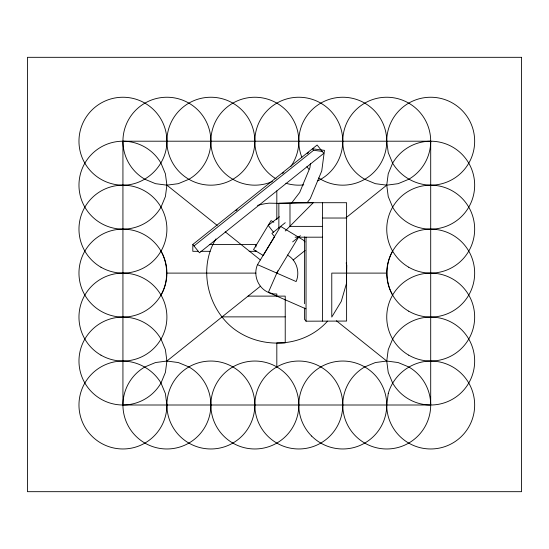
<?xml version="1.0" encoding="UTF-8"?>
<svg xmlns="http://www.w3.org/2000/svg" width="549" height="549" viewBox="0 0 549 549"><rect width="100%" height="100%" fill="white"/><g stroke="black" fill="none" stroke-linecap="round" stroke-linejoin="round"><path stroke-width="0.82" d="M166.903 185.171L155.518 183.675L144.915 179.283A43.968 43.968 0 0 1 133.222 112.943A43.968 43.968 0 0 1 200.584 112.943A43.968 43.968 0 0 1 188.883 179.283A43.968 43.968 0 0 1 188.883 103.13A43.968 43.968 0 0 1 254.832 141.203A43.968 43.968 0 0 1 188.883 179.283L178.281 183.675L166.903 185.171L165.4 196.549L161.008 207.158A43.968 43.968 0 0 1 94.675 218.852A43.968 43.968 0 0 1 94.675 151.49A43.968 43.968 0 0 1 161.008 163.19L165.4 173.793L166.903 185.171L217.226 225.433M161.008 251.119C168.522 264.659 168.522 281.555 161.008 295.088M166.903 361.043L165.4 372.421L161.008 383.024L165.4 393.626L166.903 405.004A43.968 43.968 0 0 1 122.935 448.972A43.968 43.968 0 0 1 78.967 405.004A43.968 43.968 0 0 1 122.935 361.043C138.417 361.297 153.041 369.745 161.008 383.024A43.968 43.968 0 0 1 94.675 394.717A43.968 43.968 0 0 1 94.675 327.362A43.968 43.968 0 0 1 161.008 339.056L165.4 349.658L166.903 361.043L178.281 362.539L188.883 366.931A43.968 43.968 0 0 1 254.832 405.004A43.968 43.968 0 0 1 188.883 443.084A43.968 43.968 0 0 1 188.883 366.931A43.968 43.968 0 0 1 200.584 433.271A43.968 43.968 0 0 1 133.222 433.271A43.968 43.968 0 0 1 144.915 366.931L155.518 362.539L166.903 361.043L260.432 286.214M310.459 163.623L309.917 167.747L299.679 192.479L291.526 203.096M386.736 185.171L388.232 173.793L392.624 163.19L388.232 152.588L386.736 141.203A43.968 43.968 0 0 1 430.704 97.242A43.968 43.968 0 0 1 474.665 141.203A43.968 43.968 0 0 1 430.704 185.171C415.222 184.91 400.592 176.462 392.624 163.19A43.968 43.968 0 0 1 458.964 151.49A43.968 43.968 0 0 1 458.964 218.852A43.968 43.968 0 0 1 392.624 207.158L388.232 196.549L386.736 185.171L375.358 183.675L364.749 179.283A43.968 43.968 0 0 1 353.055 112.943A43.968 43.968 0 0 1 420.417 112.943A43.968 43.968 0 0 1 408.717 179.283L398.114 183.675L386.736 185.171L346.165 217.63M392.624 295.088C385.11 281.555 385.11 264.659 392.624 251.119M386.736 361.043L398.114 362.539L408.717 366.931A43.968 43.968 0 0 1 420.417 433.271A43.968 43.968 0 0 1 353.055 433.271A43.968 43.968 0 0 1 364.749 366.931L375.358 362.539L386.736 361.043L388.232 349.658L392.624 339.056A43.968 43.968 0 0 1 458.964 327.362A43.968 43.968 0 0 1 458.964 394.717A43.968 43.968 0 0 1 392.624 383.024L388.232 372.421L386.736 361.043L336.413 320.781M305.031 241.889L303.261 240.05L280.656 226.38L257.515 264.645C252.924 274.953 257.996 287.951 268.358 292.411L305.855 308.84M277.835 270.787L268.358 292.411L273.642 293.941L276.82 294.003L276.82 296.117M215.935 238.932C198.292 267.589 207.069 307.186 232.851 328.062C260.754 350.056 303.631 347.997 327.561 321.124M274.72 236.461L263.232 255.463L253.542 249.61L271.089 220.595L273.821 222.249M276.82 273.107L298.532 237.189M307.159 202.684L310.288 198.608L321.755 170.917L324.466 150.371L312.415 148.786L313.609 150.275L322.229 151.407M285.247 230.985L313.28 202.711L278.858 203.315L278.858 227.876M192.809 244.47L317.123 145.025L323.786 153.356L199.472 252.801L192.809 244.47L192.809 251.318L198.285 251.318M235.871 210.789L237.202 209.725M282.557 173.436L283.888 172.372M307.234 153.699L308.565 152.629M193.996 245.959L313.609 150.275M285.254 222.695L271.906 233.38L274.569 236.708M292.651 241.896L300.413 235.686M293.2 260L305.1 250.481M279.42 216.752L268.207 225.358L273.628 232.426M278.858 203.315L297.716 202.711L346.611 202.711L346.611 321.062L306.04 321.186L304.427 319.168L304.427 308.03M322.483 218.028L346.611 218.028M322.483 226.38L289.989 226.38L289.989 203.453M295.115 237.189L322.483 237.189M209.293 244.47L255.916 244.47L255.916 247.036M200.824 251.318L210.15 251.318M249.136 251.318L255.916 251.318L255.916 250.413M166.903 273.107A43.968 43.968 0 0 0 100.947 235.027A43.968 43.968 0 0 0 100.947 311.18A43.968 43.968 0 0 0 166.903 273.107L255.916 273.107M386.736 273.107L331.774 273.107L331.774 317.075L341.286 301.353L346.398 283.703L346.769 265.332L346.172 262.902M248.052 296.117L285.226 296.117L285.226 342.899L276.82 342.899L276.82 366.931A43.968 43.968 0 0 0 276.82 443.084A43.968 43.968 0 0 0 342.768 405.004A43.968 43.968 0 0 0 276.82 366.931M222.105 316.876L285.226 316.876M281.706 203.411L269.044 203.157A70.382 70.382 0 0 0 257.543 205.415M257.515 264.645L296.124 281.562C300.255 272.126 296.535 259.869 287.292 255.024M225.179 231.795L260.356 259.938M322.483 202.711L322.483 321.062M306.04 237.189L306.04 321.186M304.427 236.887L304.427 303.741M276.82 190.88L276.82 219.607M272.421 181.499A43.968 43.968 0 0 1 210.974 144.222A43.968 43.968 0 0 1 266.732 98.882A43.968 43.968 0 0 1 290.696 166.642M276.113 178.871A43.968 43.968 0 0 1 266.196 111.708A43.968 43.968 0 0 1 334.005 114.871A43.968 43.968 0 0 1 317.885 180.813M303.721 184.896A43.968 43.968 0 0 1 285.851 183.222M301.84 157.261A43.968 43.968 0 0 1 340.305 97.31A43.968 43.968 0 0 1 385.24 152.581A43.968 43.968 0 0 1 318.695 177.993M308.915 169.264A43.968 43.968 0 0 1 306.905 166.642M166.903 141.203C167.047 164.734 146.466 185.322 122.935 185.171A43.968 43.968 0 0 1 78.967 141.203A43.968 43.968 0 0 1 122.935 97.242A43.968 43.968 0 0 1 166.903 141.203M388.232 393.626L386.736 405.004A43.968 43.968 0 0 0 430.704 448.972A43.968 43.968 0 0 0 474.665 405.004A43.968 43.968 0 0 0 430.704 361.043C411.263 361.146 393.365 374.878 388.232 393.626M521.55 57.322L27.45 57.322L27.45 491.678L521.55 491.678L521.55 57.322M430.704 141.203L122.935 141.203L122.935 405.004L430.704 405.004L430.704 141.203M100.947 267.212A43.968 43.968 0 0 0 166.903 229.139A43.968 43.968 0 0 0 100.947 191.066A43.968 43.968 0 0 0 100.947 267.212M100.947 355.148A43.968 43.968 0 0 0 166.903 317.075A43.968 43.968 0 0 0 100.947 278.995A43.968 43.968 0 0 0 100.947 355.148M408.717 267.212A43.968 43.968 0 0 0 474.665 229.139A43.968 43.968 0 0 0 408.717 191.066A43.968 43.968 0 0 0 408.717 267.212M408.717 311.18A43.968 43.968 0 0 0 474.665 273.107A43.968 43.968 0 0 0 408.717 235.027A43.968 43.968 0 0 0 408.717 311.18M408.717 355.148A43.968 43.968 0 0 0 474.665 317.075A43.968 43.968 0 0 0 408.717 278.995A43.968 43.968 0 0 0 408.717 355.148M232.851 443.084A43.968 43.968 0 0 0 298.8 405.004A43.968 43.968 0 0 0 232.851 366.931A43.968 43.968 0 0 0 232.851 443.084M311.681 436.098A43.968 43.968 0 0 0 385.233 416.389A43.968 43.968 0 0 0 331.39 362.539A43.968 43.968 0 0 0 311.681 436.098"/></g></svg>
